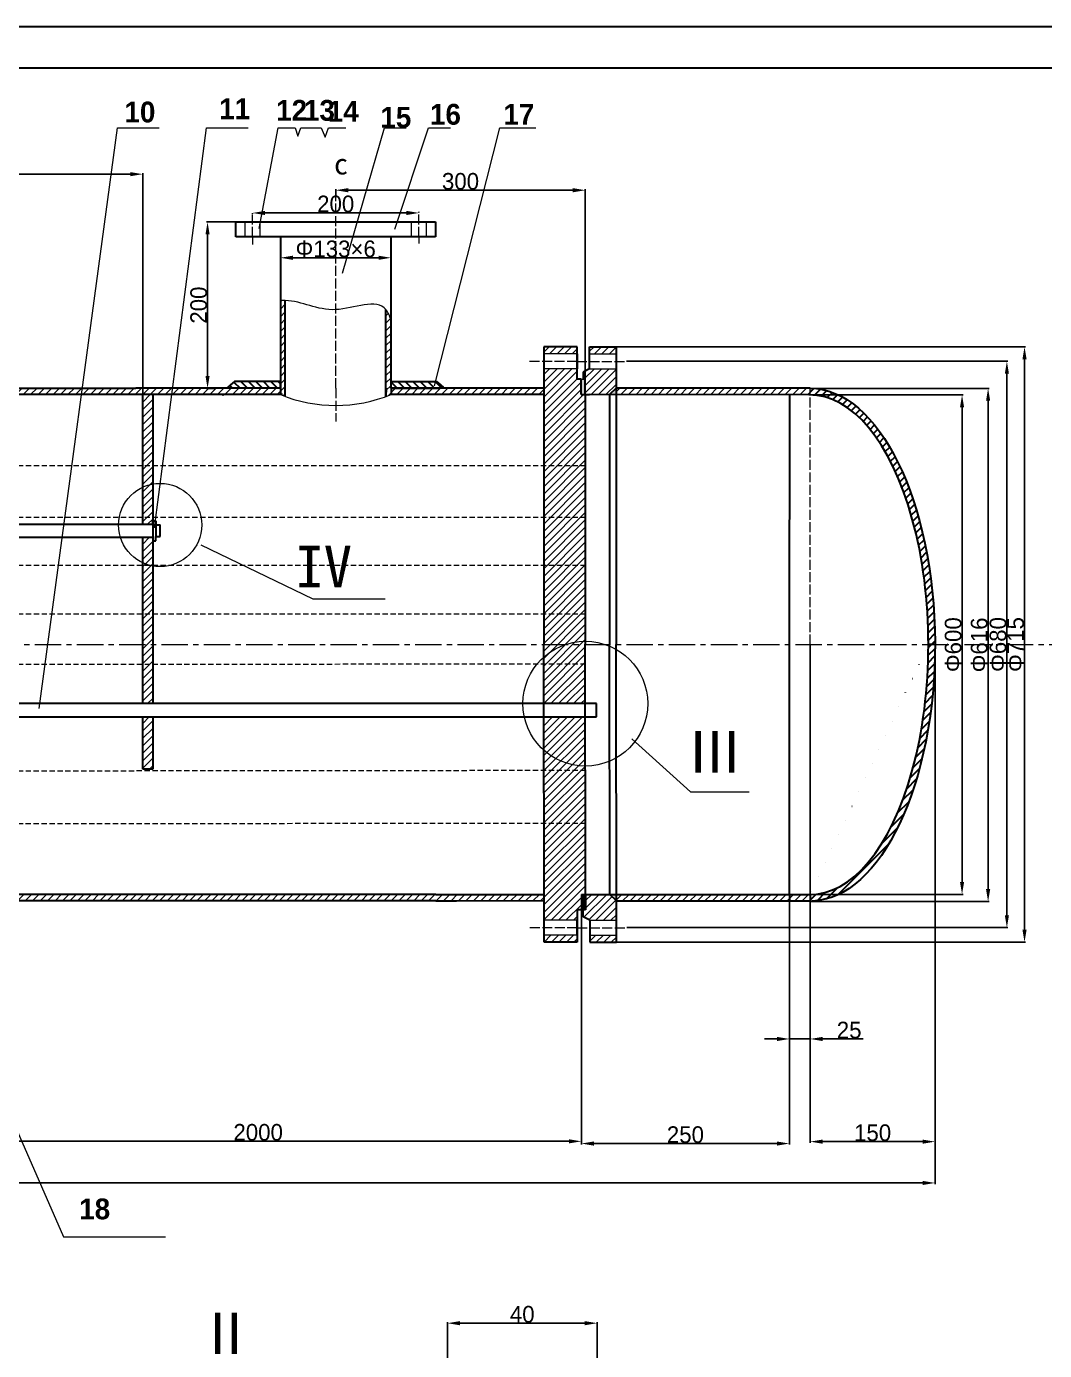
# Model space of a CAD drawing. Header units: millimetres. Extents: x 1874 to 6301, y -1270 to 1700.
# Drawn here: x 4145 to 5369, y 108 to 1700 of the extents above; entities that cross this region are included whole.
import ezdxf

# ---------------------------------------------------------------- set-up
doc = ezdxf.new("R2010")
doc.units = ezdxf.units.MM
for name, pattern in [('ACAD_ISO02W100', [15, 12, -3]), ('CENTER', [50.8, 31.75, -6.35, 6.35, -6.35]), ('DASHED2', [9.525, 6.35, -3.175])]:
    doc.linetypes.add(name, pattern=pattern)
doc.layers.get('0').update_dxf_attribs({"color": 250, "linetype": 'CENTER', "lineweight": 15})
doc.layers.get('Defpoints').update_dxf_attribs({"lineweight": 15})
for name, color, linetype, lineweight in [('引线', 3, 'Continuous', 15), ('标注', 1, 'Continuous', 15), ('管线', 6, 'DASHED2', 15), ('粗实线', 250, 'Continuous', 30), ('细实线', 250, 'Continuous', 15), ('虚线', 250, 'ACAD_ISO02W100', 15)]:
    doc.layers.add(name, color=color, linetype=linetype, lineweight=lineweight)
doc.styles.add('GB', font='')
doc.styles.get("Standard").update_dxf_attribs({"font": ''})
doc.styles.get('GB').set_extended_font_data('hzcf')
doc.styles.get('Standard').set_extended_font_data('SimSun')
doc.dimstyles.new('ISO-25', dxfattribs={"dimtxt": 20, "dimasz": 15, "dimexe": 1.25, "dimexo": 0.625, "dimtad": 1, "dimtxsty": 'GB', "dimcen": 2.5, "dimadec": 0, "dimazin": 0, "dimtfac": 1, "dimtmove": 0, "dimatfit": 3, "dimfxl": 0, "dimarcsym": 0})
pattern_1 = [(45, (0, -99.811), (-4.490128, 4.490128), [])]

# ---------------------------------------------------------------- blocks, each defined once
blk = doc.blocks.new('*D9')
at = {"layer": 'Defpoints', "color": 0, "transparency": 16777216}
for p in [(4816.6, 1502.9), (4516.6, 1495.1), (4816.6, 1257.3)]:
    blk.add_point(p, dxfattribs=at)
at = {"layer": '标注', "color": 0, "lineweight": -2, "transparency": 16777216}
for p, q in [((4516.6, 1495.7), (4516.6, 1504.2)), ((4531.6, 1502.9), (4801.6, 1502.9)), ((4816.6, 1257.9), (4816.6, 1504.2))]:
    blk.add_line(p, q, dxfattribs=at)
at = {"layer": '标注', "color": 0, "transparency": 16777216}
for points in [[(4531.6, 1505.4), (4531.6, 1500.4), (4516.6, 1502.9)], [(4801.6, 1505.4), (4801.6, 1500.4), (4816.6, 1502.9)]]:
    blk.add_solid(points, dxfattribs=at)
at = {"layer": '标注', "color": 0, "transparency": 16777216, "insert": (4666.6, 1513.5), "char_height": 20, "attachment_point": 5, "style": 'GB'}
blk.add_mtext('300', dxfattribs=at)
blk = doc.blocks.new('*D10')
at = {"layer": 'Defpoints', "color": 0, "transparency": 16777216}
for p in [(4416.6, 1476), (4616.6, 1475.6), (4616.6, 1475.6)]:
    blk.add_point(p, dxfattribs=at)
at = {"layer": '标注', "color": 0, "lineweight": -2, "transparency": 16777216}
for p, q in [((4416.6, 1475.4), (4416.6, 1474.4)), ((4431.6, 1475.6), (4601.6, 1475.6)), ((4616.6, 1476.3), (4616.6, 1476.9))]:
    blk.add_line(p, q, dxfattribs=at)
at = {"layer": '标注', "color": 0, "transparency": 16777216}
for points in [[(4431.6, 1478.1), (4431.6, 1473.1), (4416.6, 1475.6)], [(4601.6, 1478.1), (4601.6, 1473.1), (4616.6, 1475.6)]]:
    blk.add_solid(points, dxfattribs=at)
at = {"layer": '标注', "color": 0, "transparency": 16777216, "insert": (4516.6, 1486.3), "char_height": 20, "attachment_point": 5, "style": 'GB'}
blk.add_mtext('200', dxfattribs=at)
blk = doc.blocks.new('*D11')
at = {"layer": 'Defpoints', "color": 0, "transparency": 16777216}
for p in [(4396.6, 1464.8), (4362.6, 1264.8), (4371.6, 1264.8)]:
    blk.add_point(p, dxfattribs=at)
at = {"layer": '标注', "color": 0, "lineweight": -2, "transparency": 16777216}
for p, q in [((4396, 1464.8), (4361.4, 1464.8)), ((4362.6, 1449.8), (4362.6, 1279.8)), ((4371, 1264.8), (4361.4, 1264.8))]:
    blk.add_line(p, q, dxfattribs=at)
at = {"layer": '标注', "color": 0, "transparency": 16777216}
for points in [[(4360.1, 1449.8), (4365.1, 1449.8), (4362.6, 1464.8)], [(4360.1, 1279.8), (4365.1, 1279.8), (4362.6, 1264.8)]]:
    blk.add_solid(points, dxfattribs=at)
at = {"layer": '标注', "color": 0, "transparency": 16777216, "insert": (4352, 1364.8), "char_height": 20, "attachment_point": 5, "rotation": 90, "style": 'GB'}
blk.add_mtext('200', dxfattribs=at)
blk = doc.blocks.new('*D21')
at = {"layer": 'Defpoints', "color": 0, "transparency": 16777216}
for p in [(4811.9, 656.5), (5061.9, 656.5), (4811.9, 357.1)]:
    blk.add_point(p, dxfattribs=at)
at = {"layer": '标注', "color": 0, "lineweight": -2, "transparency": 16777216}
for p, q in [((4811.9, 655.9), (4811.9, 355.8)), ((5061.9, 655.9), (5061.9, 355.8)), ((5046.9, 357.1), (4826.9, 357.1))]:
    blk.add_line(p, q, dxfattribs=at)
at = {"layer": '标注', "color": 0, "transparency": 16777216}
for points in [[(4826.9, 359.6), (4826.9, 354.6), (4811.9, 357.1)], [(5046.9, 359.6), (5046.9, 354.6), (5061.9, 357.1)]]:
    blk.add_solid(points, dxfattribs=at)
at = {"layer": '标注', "color": 0, "transparency": 16777216, "insert": (4936.9, 367.7), "char_height": 20, "attachment_point": 5, "style": 'GB'}
blk.add_mtext('250', dxfattribs=at)
blk = doc.blocks.new('*D22')
at = {"layer": 'Defpoints', "color": 0, "transparency": 16777216}
for p in [(4811.9, 655.9), (4034.9, 456.3), (4034.9, 359.8)]:
    blk.add_point(p, dxfattribs=at)
at = {"layer": '标注', "color": 0, "lineweight": -2, "transparency": 16777216}
for p, q in [((4811.9, 655.3), (4811.9, 358.6)), ((4034.9, 455.7), (4034.9, 358.6)), ((4796.9, 359.8), (4049.9, 359.8))]:
    blk.add_line(p, q, dxfattribs=at)
at = {"layer": '标注', "color": 0, "transparency": 16777216}
for points in [[(4049.9, 362.3), (4049.9, 357.3), (4034.9, 359.8)], [(4796.9, 362.3), (4796.9, 357.3), (4811.9, 359.8)]]:
    blk.add_solid(points, dxfattribs=at)
at = {"layer": '标注', "color": 0, "transparency": 16777216, "insert": (4423.4, 370.5), "char_height": 20, "attachment_point": 5, "style": 'GB'}
blk.add_mtext('2000', dxfattribs=at)
blk = doc.blocks.new('*D23')
at = {"layer": 'Defpoints', "color": 0, "transparency": 16777216}
for p in [(5086.9, 956.8), (5236.9, 956.8), (5086.9, 359.4)]:
    blk.add_point(p, dxfattribs=at)
at = {"layer": '标注', "color": 0, "lineweight": -2, "transparency": 16777216}
for p, q in [((5086.9, 956.2), (5086.9, 358.1)), ((5236.9, 956.2), (5236.9, 358.1)), ((5221.9, 359.4), (5101.9, 359.4))]:
    blk.add_line(p, q, dxfattribs=at)
at = {"layer": '标注', "color": 0, "transparency": 16777216}
for points in [[(5101.9, 361.9), (5101.9, 356.9), (5086.9, 359.4)], [(5221.9, 361.9), (5221.9, 356.9), (5236.9, 359.4)]]:
    blk.add_solid(points, dxfattribs=at)
at = {"layer": '标注', "color": 0, "transparency": 16777216, "insert": (5161.9, 370), "char_height": 20, "attachment_point": 5, "style": 'GB'}
blk.add_mtext('150', dxfattribs=at)
blk = doc.blocks.new('*D24')
at = {"layer": 'Defpoints', "color": 0, "transparency": 16777216}
for p in [(2122.8, 956.2), (5236.9, 956.2), (5236.9, 309.8)]:
    blk.add_point(p, dxfattribs=at)
at = {"layer": '标注', "color": 0, "lineweight": -2, "transparency": 16777216}
for p, q in [((2122.8, 955.6), (2122.8, 308.5)), ((5236.9, 955.6), (5236.9, 308.5)), ((2137.8, 309.8), (5221.9, 309.8))]:
    blk.add_line(p, q, dxfattribs=at)
at = {"layer": '标注', "color": 0, "transparency": 16777216}
for points in [[(2137.8, 312.3), (2137.8, 307.3), (2122.8, 309.8)], [(5221.9, 312.3), (5221.9, 307.3), (5236.9, 309.8)]]:
    blk.add_solid(points, dxfattribs=at)
at = {"layer": '标注', "color": 0, "transparency": 16777216, "insert": (3679.9, 320.4), "char_height": 20, "attachment_point": 5, "style": 'GB'}
blk.add_mtext('7050', dxfattribs=at)
blk = doc.blocks.new('*D35')
at = {"layer": 'Defpoints', "color": 0, "transparency": 16777216}
for p in [(4284.6, 1522.2), (3264, 1257.3), (4284.6, 1257.3)]:
    blk.add_point(p, dxfattribs=at)
at = {"layer": '标注', "color": 0, "lineweight": -2, "transparency": 16777216}
for p, q in [((3264, 1257.9), (3264, 1523.4)), ((3279, 1522.2), (4269.6, 1522.2)), ((4284.6, 1257.9), (4284.6, 1523.4))]:
    blk.add_line(p, q, dxfattribs=at)
at = {"layer": '标注', "color": 0, "transparency": 16777216}
for points in [[(3279, 1524.7), (3279, 1519.7), (3264, 1522.2)], [(4269.6, 1524.7), (4269.6, 1519.7), (4284.6, 1522.2)]]:
    blk.add_solid(points, dxfattribs=at)
at = {"layer": '标注', "color": 0, "transparency": 16777216, "insert": (3774.3, 1532.8), "char_height": 20, "attachment_point": 5, "style": 'GB'}
blk.add_mtext('15×300', dxfattribs=at)
blk = doc.blocks.new('*D36')
at = {"layer": 'Defpoints', "color": 0, "transparency": 16777216}
for p in [(4583.1, 1421.7), (4450.1, 1396.9), (4583.1, 1396.9)]:
    blk.add_point(p, dxfattribs=at)
at = {"layer": '标注', "color": 0, "lineweight": -2, "transparency": 16777216}
for p, q in [((4450.1, 1397.5), (4450.1, 1423)), ((4465.1, 1421.7), (4568.1, 1421.7)), ((4583.1, 1397.5), (4583.1, 1423))]:
    blk.add_line(p, q, dxfattribs=at)
at = {"layer": '标注', "color": 0, "transparency": 16777216}
for points in [[(4465.1, 1424.2), (4465.1, 1419.2), (4450.1, 1421.7)], [(4568.1, 1424.2), (4568.1, 1419.2), (4583.1, 1421.7)]]:
    blk.add_solid(points, dxfattribs=at)
at = {"layer": '标注', "color": 0, "transparency": 16777216, "insert": (4516.6, 1432.3), "char_height": 20, "attachment_point": 5, "style": 'GB'}
blk.add_mtext('Φ133×6', dxfattribs=at)
blk = doc.blocks.new('*D37')
at = {"layer": 'Defpoints', "color": 0, "transparency": 16777216}
for p in [(5086.6, 1264.8), (5086.9, 647.9), (5300.7, 647.9)]:
    blk.add_point(p, dxfattribs=at)
at = {"layer": '标注', "color": 0, "lineweight": -2, "transparency": 16777216}
for p, q in [((5087.2, 1264.8), (5302, 1264.8)), ((5300.7, 1249.8), (5300.7, 662.9)), ((5087.5, 647.9), (5302, 647.9))]:
    blk.add_line(p, q, dxfattribs=at)
at = {"layer": '标注', "color": 0, "transparency": 16777216}
for points in [[(5298.2, 1249.8), (5303.2, 1249.8), (5300.7, 1264.8)], [(5298.2, 662.9), (5303.2, 662.9), (5300.7, 647.9)]]:
    blk.add_solid(points, dxfattribs=at)
at = {"layer": '标注', "color": 0, "transparency": 16777216, "insert": (5290.1, 956.4), "char_height": 20, "attachment_point": 5, "rotation": 90, "style": 'GB'}
blk.add_mtext('Φ616', dxfattribs=at)
blk = doc.blocks.new('*D38')
at = {"layer": 'Defpoints', "color": 0, "transparency": 16777216}
for p in [(5086.9, 1256.8), (5269.4, 1256.8), (5086.9, 656.5)]:
    blk.add_point(p, dxfattribs=at)
at = {"layer": '标注', "color": 0, "lineweight": -2, "transparency": 16777216}
for p, q in [((5087.5, 1256.8), (5270.7, 1256.8)), ((5269.4, 671.5), (5269.4, 1241.8)), ((5087.5, 656.5), (5270.7, 656.5))]:
    blk.add_line(p, q, dxfattribs=at)
at = {"layer": '标注', "color": 0, "transparency": 16777216}
for points in [[(5266.9, 1241.8), (5271.9, 1241.8), (5269.4, 1256.8)], [(5266.9, 671.5), (5271.9, 671.5), (5269.4, 656.5)]]:
    blk.add_solid(points, dxfattribs=at)
at = {"layer": '标注', "color": 0, "transparency": 16777216, "insert": (5258.8, 956.7), "char_height": 20, "attachment_point": 5, "rotation": 90, "style": 'GB'}
blk.add_mtext('Φ600', dxfattribs=at)
blk = doc.blocks.new('*D39')
at = {"layer": 'Defpoints', "color": 0, "transparency": 16777216}
for p in [(4865.4, 1297.3), (4865.7, 616.6), (5323.3, 616.6)]:
    blk.add_point(p, dxfattribs=at)
at = {"layer": '标注', "color": 0, "lineweight": -2, "transparency": 16777216}
for p, q in [((4866, 1297.3), (5324.5, 1297.3)), ((5323.3, 1282.3), (5323.3, 631.6)), ((4866.4, 616.6), (5324.5, 616.6))]:
    blk.add_line(p, q, dxfattribs=at)
at = {"layer": '标注', "color": 0, "transparency": 16777216}
for points in [[(5320.8, 1282.3), (5325.8, 1282.3), (5323.3, 1297.3)], [(5320.8, 631.6), (5325.8, 631.6), (5323.3, 616.6)]]:
    blk.add_solid(points, dxfattribs=at)
at = {"layer": '标注', "color": 0, "transparency": 16777216, "insert": (5312.7, 956.9), "char_height": 20, "attachment_point": 5, "rotation": 90, "style": 'GB'}
blk.add_mtext('Φ680', dxfattribs=at)
blk = doc.blocks.new('*D40')
at = {"layer": 'Defpoints', "color": 0, "transparency": 16777216}
for p in [(4853.6, 1314.8), (5344.5, 1314.8), (4854, 599.1)]:
    blk.add_point(p, dxfattribs=at)
at = {"layer": '标注', "color": 0, "lineweight": -2, "transparency": 16777216}
for p, q in [((4854.2, 1314.8), (5345.7, 1314.8)), ((5344.5, 614.1), (5344.5, 1299.8)), ((4854.6, 599.1), (5345.7, 599.1))]:
    blk.add_line(p, q, dxfattribs=at)
at = {"layer": '标注', "color": 0, "transparency": 16777216}
for points in [[(5342, 1299.8), (5347, 1299.8), (5344.5, 1314.8)], [(5342, 614.1), (5347, 614.1), (5344.5, 599.1)]]:
    blk.add_solid(points, dxfattribs=at)
at = {"layer": '标注', "color": 0, "transparency": 16777216, "insert": (5333.8, 956.9), "char_height": 20, "attachment_point": 5, "rotation": 90, "style": 'GB'}
blk.add_mtext('Φ715', dxfattribs=at)
blk = doc.blocks.new('*D56')
at = {"layer": 'Defpoints', "color": 0, "transparency": 16777216}
for p in [(5061.9, 648.5), (5086.9, 648.5), (5086.9, 482.8)]:
    blk.add_point(p, dxfattribs=at)
at = {"layer": '标注', "color": 0, "lineweight": -2, "transparency": 16777216}
for p, q in [((5061.9, 647.9), (5061.9, 481.5)), ((5086.9, 647.9), (5086.9, 481.5)), ((5046.9, 482.8), (5031.9, 482.8)), ((5061.9, 482.8), (5086.9, 482.8)), ((5101.9, 482.8), (5150.5, 482.8))]:
    blk.add_line(p, q, dxfattribs=at)
at = {"layer": '标注', "color": 0, "transparency": 16777216}
for points in [[(5046.9, 485.3), (5046.9, 480.3), (5061.9, 482.8)], [(5101.9, 485.3), (5101.9, 480.3), (5086.9, 482.8)]]:
    blk.add_solid(points, dxfattribs=at)
at = {"layer": '标注', "color": 0, "transparency": 16777216, "insert": (5133.7, 493.4), "char_height": 20, "attachment_point": 5, "style": 'GB'}
blk.add_mtext('25', dxfattribs=at)
blk = doc.blocks.new('*D64')
at = {"layer": 'Defpoints', "color": 0, "transparency": 16777216}
for p in [(4650.9, 141.2), (4830.7, 98.1), (4650.9, 91.4)]:
    blk.add_point(p, dxfattribs=at)
at = {"layer": '标注', "color": 0, "lineweight": -2, "transparency": 16777216}
for p, q in [((4650.9, 92), (4650.9, 142.4)), ((4815.7, 141.2), (4665.9, 141.2)), ((4830.7, 98.7), (4830.7, 142.4))]:
    blk.add_line(p, q, dxfattribs=at)
at = {"layer": '标注', "color": 0, "transparency": 16777216}
for points in [[(4665.9, 143.7), (4665.9, 138.7), (4650.9, 141.2)], [(4815.7, 143.7), (4815.7, 138.7), (4830.7, 141.2)]]:
    blk.add_solid(points, dxfattribs=at)
at = {"layer": '标注', "color": 0, "transparency": 16777216, "insert": (4740.8, 151.8), "char_height": 20, "attachment_point": 5, "style": 'GB'}
blk.add_mtext('40', dxfattribs=at)

msp = doc.modelspace()

# ---------------------------------------------------------------- hatches: boundary and pattern name
at = {"layer": '粗实线'}
h = msp.add_hatch(dxfattribs=at)
h.set_pattern_fill('ANSI31', color=256, scale=2, angle=90)
h.paths.add_polyline_path([(4395.114, 1272.8419), (4450.114, 1272.8419), (4450.114, 1264.8419), (4391.614, 1264.8419), (4386.2401, 1264.8419, -0.079116005)])
h = msp.add_hatch(dxfattribs=at)
h.set_pattern_fill('ANSI31', color=256, scale=2, angle=90)
h.paths.add_polyline_path([(4638.114, 1272.8419), (4583.114, 1272.8419), (4583.114, 1264.8419), (4641.614, 1264.8419), (4646.9879, 1264.8419, 0.079116005)])
h = msp.add_hatch(dxfattribs=at)
h.set_pattern_fill('ANSI31', color=256, scale=2)
h.set_pattern_definition(pattern_1)
edge = h.paths.add_edge_path()
edge.add_ellipse((5086.9136, 956.6843), major_axis=(0, 308.1576), ratio=0.486764248, start_angle=-89.9707049, end_angle=0)
edge.add_line((5086.9136, 1264.8419), (5086.9136, 1256.8419))
edge.add_ellipse((5086.9136, 956.6843), major_axis=(0, 300.1576), ratio=0.473085371, start_angle=270.0300759, end_angle=360, ccw=False)
edge.add_line((5228.9137, 956.8419), (5236.9136, 956.8419))
edge = h.paths.add_edge_path()
edge.add_ellipse((5086.9136, 956.6843), major_axis=(0, 308.1576), ratio=0.486764248, start_angle=-179.0789038, end_angle=-89.9707049)
edge.add_line((5236.9136, 956.8419), (5228.9137, 956.8419))
edge.add_ellipse((5086.9136, 956.6843), major_axis=(0, 300.1576), ratio=0.473085371, start_angle=180, end_angle=270.0300759, ccw=False)
edge.add_line((5086.9136, 656.5268), (5086.9136, 648.5268))
edge.add_line((5086.9136, 648.5268), (5089.3249, 648.5666))
at = {"layer": '细实线'}
h = msp.add_hatch(dxfattribs=at)
h.set_pattern_fill('ANSI31', color=256, scale=2)
h.set_pattern_definition(pattern_1)
h.paths.add_polyline_path([(4450.114, 1264.8419), (4371.614, 1264.8419), (4276.3022, 1264.8419), (3796.614, 1265.257), (3796.614, 1257.257), (3996.614, 1257.257), (4296.614, 1257.257), (4450.114, 1257.257)])
edge = h.paths.add_edge_path()
edge.add_spline(control_points=[(4456.0549, 1370.3996), (4454.0914, 1370.4659), (4452.1027, 1370.4327), (4450.114, 1370.3996)], knot_values=[135.678838139, 135.678838139, 135.678838139, 135.678838139, 141.619739026, 141.619739026, 141.619739026, 141.619739026], degree=3, periodic=0)
edge.add_line((4450.114, 1370.3996), (4450.114, 1264.8419))
edge.add_line((4450.114, 1264.8419), (4450.114, 1257.257))
edge.add_arc((4516.614, 1421.7138), 177.3931, 247.9834896, 250.0388002)
edge.add_line((4456.0549, 1254.9779), (4456.0549, 1370.3996))
edge = h.paths.add_edge_path()
edge.add_spline(control_points=[(4583.114, 1347.0895), (4581.348, 1351.6531), (4579.5819, 1356.2167), (4577.0091, 1359.3898)], knot_values=[0, 0, 0, 0, 13.731925922, 13.731925922, 13.731925922, 13.731925922], degree=3, periodic=0)
edge.add_line((4577.0091, 1359.3898), (4577.0091, 1254.9184))
edge.add_arc((4516.614, 1421.7138), 177.3931, 289.9048703, 292.0165104)
edge.add_line((4583.114, 1257.257), (4583.114, 1264.8419))
edge.add_line((4583.114, 1264.8419), (4583.114, 1347.0895))
h.paths.add_polyline_path([(4766.614, 1264.8419), (4583.114, 1264.8419), (4583.114, 1257.257), (4766.614, 1257.257)])
h.paths.add_polyline_path([(4766.9135, 656.6315), (4661.9136, 656.5268), (4636.9136, 656.5268), (3796.614, 656.5268), (3796.614, 648.9838), (4636.9136, 648.9838), (4661.9136, 648.9838), (4766.921, 649.0885)])
h = msp.add_hatch(dxfattribs=at)
h.set_pattern_fill('ANSI31', color=256, scale=2)
h.set_pattern_definition(pattern_1)
h.paths.add_polyline_path([(4853.9211, 648.9838), (4845.9268, 656.5268), (4816.9136, 656.5268), (4816.9319, 638.1248), (4814.142, 638.122), (4814.1505, 629.6487), (4821.9445, 625.5368), (4853.9445, 625.5687)])
h.paths.add_polyline_path([(4853.9624, 607.5687), (4821.9625, 607.5368), (4821.9709, 599.0368), (4853.9709, 599.0687)])
h.paths.add_polyline_path([(4806.9625, 607.5218), (4766.9625, 607.4819), (4766.971, 598.9819), (4806.9709, 599.0218)])
h.paths.add_polyline_path([(4806.932, 638.0218), (4811.932, 638.0268), (4811.9136, 656.5268), (4816.9136, 656.5268), (4816.9136, 656.5318), (4816.828, 742.3403), (4766.828, 742.2904), (4766.9445, 625.4819), (4806.9445, 625.5218)])
h.paths.add_polyline_path([(4816.7647, 805.8253), (4766.7647, 805.7754), (4766.828, 742.2904), (4816.828, 742.3403)])
h.paths.add_polyline_path([(4816.7008, 869.8803), (4766.7008, 869.8803), (4766.7647, 805.7754), (4816.7647, 805.8253)])
h.paths.add_polyline_path([(4816.637, 933.7836), (4766.6371, 933.7338), (4766.6848, 885.8803), (4816.6848, 885.8803)])
h.paths.add_polyline_path([(4766.614, 993.7803), (4766.614, 956.8419), (4766.637, 933.7338), (4816.637, 933.7836), (4816.6139, 956.9467), (4816.6139, 993.7803)])
h.paths.add_polyline_path([(4816.614, 1052.1822), (4766.614, 1052.1822), (4766.614, 993.7803), (4816.614, 993.7803)])
h.paths.add_polyline_path([(4816.614, 1110.1203), (4766.614, 1110.1203), (4766.614, 1052.1822), (4816.614, 1052.1822)])
h.paths.add_polyline_path([(4816.614, 1172.0828), (4766.614, 1172.0828), (4766.614, 1110.1203), (4816.614, 1110.1203)])
h.paths.add_polyline_path([(4816.614, 1257.257), (4811.614, 1257.257), (4811.614, 1275.757), (4806.614, 1275.757), (4806.614, 1288.257), (4766.614, 1288.257), (4766.614, 1172.0828), (4816.614, 1172.0828)])
h.paths.add_polyline_path([(4853.614, 1288.257), (4821.614, 1288.257), (4813.8241, 1284.1374), (4813.8241, 1275.664), (4816.614, 1275.664), (4816.614, 1257.257), (4821.614, 1257.257), (4845.5517, 1257.2196), (4853.614, 1264.8419)])
h.paths.add_polyline_path([(4853.614, 1314.757), (4821.614, 1314.757), (4821.614, 1306.257), (4853.614, 1306.257)])
h.paths.add_polyline_path([(4806.614, 1314.757), (4766.614, 1314.757), (4766.614, 1306.257), (4806.614, 1306.257)])
h.paths.add_polyline_path([(5086.9136, 1264.8419), (4853.614, 1264.8419), (4853.614, 1257.207), (5086.9136, 1256.8419)])
h.paths.add_polyline_path([(5061.9136, 656.5268), (4853.9136, 656.5268), (4853.9218, 648.3193), (5061.9136, 648.5268)])
h.paths.add_polyline_path([(5086.9136, 656.5268), (5061.9136, 656.5268), (5061.9136, 648.5268), (5086.9136, 648.5268)])
h = msp.add_hatch(color=256, dxfattribs=at)
h.dxf.hatch_style = 1
h.paths.add_polyline_path([(4853.9136, 656.5268), (4845.9268, 656.5268), (4853.9211, 648.9838)])
h.paths.add_polyline_path([(4853.614, 1264.8419), (4845.5913, 1257.257), (4845.5913, 1257.2195), (4853.614, 1257.207)])
h.paths.add_polyline_path([(4816.614, 1275.664), (4813.8241, 1275.664), (4811.614, 1275.757), (4811.614, 1257.257), (4816.614, 1257.257)])
h = msp.add_hatch(dxfattribs=at)
h.set_pattern_fill('ANSI31', color=256, scale=2)
h.set_pattern_definition(pattern_1)
h.paths.add_polyline_path([(3275.9987, 869.8803), (3263.9987, 869.8803), (3263.9987, 807.257), (3275.9987, 807.257)])
h.paths.add_polyline_path([(3275.9987, 932.247), (3263.9987, 932.235), (3263.9987, 885.8803), (3275.9987, 885.8803)])
h.paths.add_polyline_path([(3275.9987, 993.7803), (3263.9987, 993.7803), (3263.9987, 932.235), (3275.9987, 932.247)])
h.paths.add_polyline_path([(3275.9987, 1052.1822), (3263.9987, 1052.1822), (3263.9987, 993.7803), (3275.9987, 993.7803)])
h.paths.add_polyline_path([(3275.9987, 1085.557), (3263.9987, 1085.557), (3263.9987, 1052.1822), (3275.9987, 1052.1822)])
h.paths.add_polyline_path([(3275.9987, 1172.0828), (3263.9987, 1172.0828), (3263.9987, 1110.1203), (3275.9987, 1110.1203)])
h.paths.add_polyline_path([(3275.9987, 1110.1203), (3263.9987, 1110.1203), (3263.9987, 1101.557), (3275.9987, 1101.557)])
h.paths.add_polyline_path([(3275.9987, 1257.257), (3263.9987, 1257.257), (3263.9987, 1172.0828), (3275.9987, 1172.0828)])
h.paths.add_polyline_path([(3575.9987, 1106.5268), (3563.9987, 1106.5268), (3563.9987, 1101.557), (3575.9987, 1101.557)])
h.paths.add_polyline_path([(3575.9987, 1085.557), (3563.9987, 1085.557), (3563.9987, 1052.1822), (3575.9987, 1052.1822)])
h.paths.add_polyline_path([(3575.9987, 1052.1822), (3563.9987, 1052.1822), (3563.9987, 993.7803), (3575.9987, 993.7803)])
h.paths.add_polyline_path([(3575.9987, 993.7803), (3563.9987, 993.7803), (3563.9987, 932.5342), (3575.9987, 932.5462)])
h.paths.add_polyline_path([(3575.9987, 932.5462), (3563.9987, 932.5342), (3563.9987, 885.8803), (3575.9987, 885.8803)])
h.paths.add_polyline_path([(3575.9987, 869.8803), (3563.9987, 869.8803), (3563.9987, 804.5757), (3575.9987, 804.5877)])
h.paths.add_polyline_path([(3575.9987, 804.5877), (3563.9987, 804.5757), (3563.9987, 741.0907), (3575.9987, 741.1026)])
h.paths.add_polyline_path([(3575.9987, 741.1026), (3563.9987, 741.0907), (3563.9987, 656.5268), (3575.9987, 656.5268)])
h.paths.add_polyline_path([(3996.614, 741.5222), (3984.614, 741.5102), (3984.614, 656.5268), (3996.614, 656.5268)])
h.paths.add_polyline_path([(3996.614, 805.0072), (3984.614, 804.9953), (3984.614, 741.5102), (3996.614, 741.5222)])
h.paths.add_polyline_path([(3996.614, 869.8803), (3984.614, 869.8803), (3984.614, 804.9953), (3996.614, 805.0072)])
h.paths.add_polyline_path([(3996.614, 932.9657), (3984.614, 932.9537), (3984.614, 885.8803), (3996.614, 885.8803)])
h.paths.add_polyline_path([(3996.614, 993.7803), (3984.614, 993.7803), (3984.614, 932.9537), (3996.614, 932.9657)])
h.paths.add_polyline_path([(3996.614, 1052.1822), (3984.614, 1052.1822), (3984.614, 993.7803), (3996.614, 993.7803)])
h.paths.add_polyline_path([(3996.614, 1085.557), (3984.614, 1085.557), (3984.614, 1052.1822), (3996.614, 1052.1822)])
h.paths.add_polyline_path([(3996.614, 1106.5268), (3984.614, 1106.5268), (3984.614, 1101.557), (3996.614, 1101.557)])
h.paths.add_polyline_path([(4296.614, 869.8803), (4284.614, 869.8803), (4284.614, 807.257), (4296.614, 807.257)])
h.paths.add_polyline_path([(4296.614, 993.7803), (4284.614, 993.7803), (4284.614, 933.253), (4296.614, 933.2649)])
h.paths.add_polyline_path([(4296.614, 933.2649), (4284.614, 933.253), (4284.614, 885.8803), (4296.614, 885.8803)])
h.paths.add_polyline_path([(4296.614, 1052.1822), (4284.614, 1052.1822), (4284.614, 993.7803), (4296.614, 993.7803)])
h.paths.add_polyline_path([(4296.614, 1085.557), (4284.614, 1085.557), (4284.614, 1052.1822), (4296.614, 1052.1822)])
h.paths.add_polyline_path([(4296.614, 1172.0828), (4284.614, 1172.0828), (4284.614, 1110.1203), (4296.614, 1110.1203)])
h.paths.add_polyline_path([(4296.614, 1257.257), (4284.614, 1257.257), (4284.614, 1172.0828), (4296.614, 1172.0828)])
h.paths.add_polyline_path([(4296.614, 1110.1203), (4284.614, 1110.1203), (4284.614, 1101.557), (4296.614, 1101.557)])
h = msp.add_hatch(color=256, dxfattribs=at)
h.dxf.hatch_style = 1
h.paths.add_polyline_path([(4816.9136, 656.5268), (4811.9136, 656.5268), (4811.932, 638.0268), (4816.9319, 638.1248)])

# ---------------------------------------------------------------- linework, layer by layer
msp.add_line((2122.7964, 956.8419), (5412.4555, 956.8419))
at = {"layer": '引线'}
for p, q in [((4160, 880), (4254.3057, 1577.8619)), ((4254.3057, 1577.8619), (4304.3057, 1577.8619)), ((4298.8717, 1097.0038), (4361.5101, 1577.8619)), ((4361.5101, 1577.8619), (4411.5101, 1577.8619)), ((4424.425, 1457.0225), (4447.4744, 1577.8619)), ((4447.4744, 1577.8619), (4467.9245, 1577.8619)), ((4467.9245, 1577.8619), (4470.8865, 1567.8053)), ((4470.8865, 1567.8053), (4474.8029, 1577.8619)), ((4474.8029, 1577.8619), (4499.1759, 1577.8619)), ((4499.1759, 1577.8619), (4504.0732, 1566.8584)), ((4504.0732, 1566.8584), (4507.9059, 1577.8619)), ((4507.9059, 1577.8619), (4528.7473, 1577.8619)), ((4524.9335, 1403.0514), (4575.1888, 1577.8619)), ((4575.1888, 1577.8619), (4601.1337, 1577.8619)), ((4587.5142, 1456.0756), (4628.1666, 1577.8619)), ((4628.1666, 1577.8619), (4654.7322, 1577.8619)), ((4635.201, 1267.8), (4713.9876, 1577.8619)), ((4713.9876, 1577.8619), (4757.2295, 1577.8619)), ((4098.4247, 452.8614), (4189.4495, 245.0969)), ((4189.4495, 245.0969), (4312.0722, 245.0969))]:
    msp.add_line(p, q, dxfattribs=at)
at = {"layer": '管线'}
for p, q in [((2743.9987, 1172.0828), (4816.614, 1172.0828)), ((2743.9987, 1110.1203), (4816.614, 1110.1203)), ((2743.9987, 1052.1822), (4816.614, 1052.1822)), ((2743.9987, 993.7803), (4816.614, 993.7803)), ((2743.9736, 931.7163), (4816.637, 933.7836)), ((2743.846, 803.7577), (4816.7647, 805.8253)), ((2743.7827, 740.2726), (4816.828, 742.3403))]:
    msp.add_line(p, q, dxfattribs=at)
at = {"layer": '粗实线'}
for p, q in [((1873.7586, 1699.7182), (6078.7586, 1699.7182)), ((6028.7586, 1649.7182), (1998.7586, 1649.7182)), ((4396.614, 1446.8419), (4396.614, 1464.8419)), ((4396.614, 1464.8419), (4636.614, 1464.8419)), ((4636.614, 1464.8419), (4636.614, 1446.8419)), ((4407.614, 1446.8419), (4396.614, 1446.8419)), ((4416.614, 1446.8419), (4407.614, 1446.8419)), ((4450.114, 1446.8419), (4416.614, 1446.8419)), ((4583.114, 1446.8419), (4450.114, 1446.8419)), ((4450.114, 1446.8419), (4450.114, 1264.8419)), ((4583.114, 1264.8419), (4583.114, 1446.8419)), ((4607.614, 1446.8419), (4583.114, 1446.8419)), ((4616.614, 1446.8419), (4607.614, 1446.8419)), ((4625.614, 1446.8419), (4616.614, 1446.8419)), ((4636.614, 1446.8419), (4625.614, 1446.8419)), ((4456.0549, 1254.9779), (4456.0549, 1370.3996)), ((4577.0091, 1254.9184), (4577.0091, 1359.3898)), ((4806.614, 1314.757), (4766.614, 1314.757)), ((4766.614, 1314.757), (4766.614, 956.8419)), ((4806.614, 1275.757), (4806.614, 1314.757)), ((4806.614, 1297.257), (4806.614, 1306.257)), ((4806.614, 1306.257), (4806.614, 1288.257)), ((4821.614, 1288.257), (4821.614, 1314.757)), ((4821.614, 1314.757), (4853.614, 1314.757)), ((4853.614, 1314.757), (4853.614, 956.8419)), ((4806.614, 1275.757), (4806.614, 1297.257)), ((4811.614, 1275.757), (4806.614, 1275.757)), ((4811.614, 1257.257), (4811.614, 1275.757)), ((4821.614, 1288.257), (4813.8241, 1284.1374)), ((4813.8241, 1284.1374), (4813.8241, 1275.757)), ((4816.614, 1275.664), (4813.8241, 1275.664)), ((4816.614, 1257.257), (4816.614, 1275.664)), ((3796.614, 1265.257), (4276.3022, 1264.8419)), ((4296.614, 1257.257), (3996.614, 1257.257)), ((4450.114, 1264.8419), (4276.3022, 1264.8419)), ((4450.2189, 1257.257), (4277.2753, 1257.257)), ((4452.614, 1257.257), (4277.2753, 1257.257)), ((4284.614, 1101.557), (4284.614, 1257.257)), ((4296.614, 1257.257), (4296.614, 1101.557)), ((4450.114, 1264.8419), (4391.614, 1264.8419)), ((4450.114, 1272.8419), (4395.114, 1272.8419)), ((4450.114, 1264.8419), (4450.114, 1272.8419)), ((4450.114, 1264.8419), (4450.114, 1272.8419)), ((4450.114, 1264.8419), (4450.114, 1257.257)), ((4577.114, 1264.8419), (4577.0091, 1254.9184)), ((4766.614, 1264.8419), (4582.8703, 1264.8419)), ((4766.614, 1264.8419), (4582.8703, 1264.8419)), ((4766.614, 1257.257), (4583.1052, 1257.257)), ((4583.114, 1264.8419), (4583.114, 1272.8419)), ((4583.114, 1272.8419), (4638.114, 1272.8419)), ((4583.114, 1264.8419), (4583.114, 1257.257)), ((4583.114, 1264.8419), (4641.614, 1264.8419)), ((4811.614, 1257.257), (4816.614, 1257.257)), ((4816.614, 1257.257), (4816.614, 956.8419)), ((4816.614, 1257.257), (4821.614, 1257.257)), ((5086.9136, 1256.8419), (4821.614, 1257.257)), ((4853.614, 1264.8419), (4845.5913, 1257.257)), ((4845.5913, 1257.257), (4845.5913, 956.8419)), ((5086.9136, 1264.8419), (4853.614, 1264.8419)), ((5061.9136, 956.8419), (5062.3831, 1256.8803)), ((3946.9236, 1101.557), (4296.614, 1101.557)), ((4296.614, 1101.557), (4296.614, 1105.557)), ((4296.614, 1105.557), (4300.614, 1105.557)), ((4296.614, 1101.557), (4296.614, 1085.557)), ((4300.614, 1105.557), (4300.614, 1100.557)), ((4300.614, 1100.557), (4305.614, 1100.557)), ((4300.614, 1100.557), (4300.614, 1086.557)), ((4305.614, 1086.557), (4305.614, 1100.557)), ((4296.614, 1085.557), (3946.9236, 1085.557)), ((4284.614, 885.8803), (4284.614, 1085.557)), ((4296.614, 1085.557), (4296.614, 1081.557)), ((4296.614, 1085.557), (4296.614, 885.8803)), ((4300.614, 1081.557), (4300.614, 1086.557)), ((4300.614, 1086.557), (4305.614, 1086.557)), ((4296.614, 1081.557), (4300.614, 1081.557)), ((4766.971, 598.9819), (4766.614, 956.8969)), ((4816.9136, 656.5318), (4816.6139, 956.9467)), ((4845.8909, 656.5607), (4845.5912, 956.9756)), ((4853.9709, 599.0687), (4853.6139, 956.9837)), ((5061.9136, 656.5268), (5061.9136, 956.8419)), ((5236.9136, 956.8419), (5228.9136, 956.8419)), ((4829.8771, 885.8803), (3796.614, 885.8803)), ((4829.8771, 869.8803), (4829.8771, 885.8803)), ((3796.614, 869.8803), (4829.8771, 869.8803)), ((4284.614, 807.257), (4284.614, 869.8803)), ((4296.614, 869.8803), (4296.614, 807.257)), ((4296.614, 807.257), (4284.614, 807.257)), ((4636.9136, 656.5268), (3796.614, 656.5268)), ((4636.9136, 656.5268), (4661.9136, 656.5268)), ((4661.9136, 656.5268), (4766.9135, 656.6315)), ((4811.9136, 656.5268), (4811.932, 638.0268)), ((4811.9136, 656.5268), (5061.9136, 656.5268)), ((4816.9136, 656.5318), (4816.9319, 638.1248)), ((4853.9211, 648.9838), (4845.8909, 656.5607)), ((5061.9136, 656.5268), (5061.9136, 648.5268)), ((5061.9136, 656.5268), (5086.9136, 656.5268)), ((5086.9136, 656.5268), (5086.9136, 648.5268)), ((4636.9136, 648.9838), (3796.614, 648.9838)), ((4636.9136, 648.9838), (4661.9136, 648.9838)), ((4661.9136, 648.9838), (4766.921, 649.0885)), ((4811.932, 638.0268), (4806.932, 638.0218)), ((4806.932, 638.0218), (4806.9709, 599.0218)), ((4806.932, 638.0218), (4806.9535, 616.5218)), ((4816.9319, 638.1248), (4814.142, 638.122)), ((4814.1505, 629.6487), (4814.1421, 638.029)), ((5061.9136, 648.5268), (4853.9218, 648.3193)), ((5086.9136, 648.5268), (5061.9136, 648.5268)), ((5086.9136, 648.5268), (5089.3249, 648.5666)), ((4806.9625, 607.5218), (4806.9445, 625.5218)), ((4821.9445, 625.5368), (4814.1505, 629.6487)), ((4821.9445, 625.5368), (4821.9709, 599.0368)), ((4806.9535, 616.5218), (4806.9625, 607.5218)), ((4806.9709, 599.0218), (4766.971, 598.9819)), ((4821.9709, 599.0368), (4853.9709, 599.0687))]:
    msp.add_line(p, q, dxfattribs=at)
for centre, radius, start, end in [((4380.2446, 1265.8317), 8.6871, 272.0456564, 279.231317), ((4415.7981, 1240.9765), 37.99, 122.9879782, 141.4873896), ((4378.9923, 1266.6005), 7.3482, 344.4641254, 346.1533469), ((4617.4299, 1240.9765), 37.99, 38.5126104, 57.0120218), ((4654.2357, 1266.6005), 7.3482, 193.8466531, 195.5358746)]:
    msp.add_arc(centre, radius, start, end, dxfattribs=at)
msp.add_ellipse((5086.9136, 956.6843), major_axis=(0, 300.1576), ratio=0.473085371, start_param=3.130780744, end_param=6.29386752, dxfattribs=at)
at = {"layer": '粗实线', "extrusion": (0, 0, -1)}
msp.add_ellipse((5086.9136, 956.6843), major_axis=(0, 308.1576), ratio=0.486764248, start_param=6.281004364, end_param=9.408701799, dxfattribs=at)
at = {"layer": '细实线'}
for p, q in [((4407.614, 1446.8419), (4407.614, 1464.8419)), ((4425.614, 1446.8419), (4425.614, 1464.8419)), ((4607.614, 1446.8419), (4607.614, 1464.8419)), ((4625.614, 1446.8419), (4625.614, 1464.8419)), ((4416.614, 1446.8419), (4416.614, 1437.6408)), ((4416.614, 1446.8419), (4425.614, 1446.8419)), ((4806.614, 1306.257), (4766.614, 1306.257)), ((4820.9513, 1306.257), (4853.614, 1306.257)), ((4806.614, 1288.257), (4766.614, 1288.257)), ((4811.614, 1275.757), (4813.8241, 1275.757)), ((4820.9513, 1288.257), (4821.3705, 1288.257)), ((4821.3705, 1288.257), (4853.614, 1288.257)), ((4354.6709, 1076.6176), (4489.0444, 1012.01)), ((4489.0444, 1012.01), (4576.1383, 1012.01)), ((4872.355, 843.3895), (4942.8491, 779.7999)), ((4942.8491, 779.7999), (5013.3432, 779.7999)), ((4811.932, 638.0268), (4816.9319, 638.1248)), ((4806.9445, 625.5218), (4766.9445, 625.4819)), ((4821.2818, 625.5361), (4821.7011, 625.5365)), ((4821.7011, 625.5365), (4853.9445, 625.5687)), ((4806.9625, 607.5218), (4766.9625, 607.4819)), ((4821.2998, 607.5361), (4853.9624, 607.5687))]:
    msp.add_line(p, q, dxfattribs=at)
for centre, radius in [((4305.614, 1100.557), 50), ((4816.6848, 885.8803), 75)]:
    msp.add_circle(centre, radius, dxfattribs=at)
msp.add_arc((4516.614, 1421.7138), 177.3931, 248.0200494, 292.0165104, dxfattribs=at)
msp.add_spline([(4583.114, 1347.0895), (4577.0091, 1359.3898), (4516.614, 1359.3898), (4456.0549, 1370.3996), (4450.114, 1370.3996)], degree=3, dxfattribs=at)
at = {"layer": '虚线'}
for p, q in [((4516.614, 1264.8419), (4516.614, 1495.0593)), ((4416.614, 1446.8419), (4416.614, 1476.0325)), ((4616.614, 1446.8419), (4616.614, 1475.6284)), ((4616.614, 1446.8419), (4616.614, 1438.8532)), ((4806.614, 1297.257), (4748.8404, 1297.257)), ((4806.614, 1297.257), (4865.3917, 1297.257)), ((4516.614, 1264.8419), (4516.614, 1224.9735)), ((5086.9136, 1256.8419), (5086.9136, 1264.8419)), ((5086.9136, 956.8419), (5086.9136, 1256.8419)), ((5086.9136, 656.5268), (5086.9136, 956.8419)), ((4806.9535, 616.5218), (4749.1799, 616.4642)), ((4806.9535, 616.5218), (4865.7312, 616.5804))]:
    msp.add_line(p, q, dxfattribs=at)

# ---------------------------------------------------------------- texts
at = {"layer": '粗实线', "attachment_point": 1}
for s, width, heights, insert, char_height in [('{\\fChangFangSong|b1|i0|c134|p49;10}', 58.95928, [0], (4262.7076, 1609.445), 25), ('{\\fChangFangSong|b1|i0|c134|p49;11}', 67.783369, [0], (4376.5201, 1613.2977), 25), ('{\\fChangFangSong|b1|i0|c134|p49;12}', 21.468205, [0], (4445.0541, 1611.4582), 25), ('{\\fChangFangSong|b1|i0|c134|p49;13}', 41.743724, [0], (4478.4491, 1611.4582), 25), ('{\\fChangFangSong|b1|i0|c134|p49;14}', 35.780335, [0], (4507.0733, 1610.2672), 25), ('{\\fChangFangSong|b1|i0|c134|p49;15}', 39.358392, [0], (4570.2853, 1603.1212), 25), ('{\\fChangFangSong|b1|i0|c134|p49;16}', 31.009631, [0], (4629.9192, 1606.6942), 25), ('{\\fChangFangSong|b1|i0|c134|p49;17}', 45.321781, [0], (4718.1774, 1606.6942), 25), ('{\\fSimSun|b1|i0|c134|p34;c}', 67.724851, [0], (4514.4714, 1546.8373), 25), ('Ⅲ', 65.096744, [59.1836], (4938.3037, 853.0734), 50), ('{\\fChangFangSong|b1|i0|c134|p49;18}', 92.314812, [0], (4208.3189, 291.0594), 25), ('Ⅱ', 160.424057, [0], (4350.5858, 154.0754), 50)]:
    msp.add_mtext_dynamic_manual_height_columns(s, width=width, gutter_width=12.5, heights=heights, dxfattribs=dict(at, insert=insert, char_height=char_height))
at = {"layer": '细实线', "insert": (4468.1742, 1075.5173), "char_height": 50, "width": 65.625, "attachment_point": 1}
msp.add_mtext('IV\\P', dxfattribs=at)

# ---------------------------------------------------------------- dimensions: what is measured, and where the dimension line sits
at = {"layer": '标注'}
for base, p1, p2, text, picture, middle in [((4284.614, 1522.1904), (3263.9987, 1257.257), (4284.614, 1257.257), '15×300', '*D35', (3774.3064, 1532.8154)), ((4583.114, 1421.7138), (4450.114, 1396.9176), (4583.114, 1396.9176), 'Φ133×6', '*D36', (4516.614, 1432.3388)), ((5236.9136, 309.7648), (2122.7964, 956.2169), (5236.9136, 956.2169), '7050', '*D24', (3679.855, 320.3898)), ((4034.9013, 359.8445), (4811.9136, 655.9018), (4034.9013, 456.2783), '2000', '*D22', (4423.4075, 370.4695)), ((4650.8574, 141.1591), (4830.6731, 98.1028), (4650.8574, 91.363), '40', '*D64', (4740.7653, 151.7841))]:
    dim = msp.add_linear_dim(base=base, p1=p1, p2=p2, text=text, dimstyle='ISO-25', dxfattribs=at)
    dim.commit()
    dim.dimension.update_dxf_attribs({"geometry": picture, "text_midpoint": middle})
for base, p1, p2, picture, middle in [((4816.614, 1502.9168), (4516.614, 1495.0593), (4816.614, 1257.257), '*D9', (4666.614, 1513.5418)), ((4616.614, 1475.6284), (4416.614, 1476.0325), (4616.614, 1475.6284), '*D10', (4516.614, 1486.2534)), ((5086.9136, 359.3881), (5236.9136, 956.8419), (5086.9136, 956.8419), '*D23', (5161.9136, 370.0131)), ((4811.9136, 357.07), (5061.9136, 656.5268), (4811.9136, 656.5268), '*D21', (4936.9136, 367.695)), ((5086.9136, 482.7583), (5061.9136, 648.5268), (5086.9136, 648.5268), '*D56', (5133.7291, 493.3833))]:
    dim = msp.add_linear_dim(base=base, p1=p1, p2=p2, dimstyle='ISO-25', dxfattribs=at)
    dim.commit()
    dim.dimension.update_dxf_attribs({"geometry": picture, "text_midpoint": middle})
dim = msp.add_linear_dim(base=(4362.6288, 1264.8419), p1=(4396.614, 1464.8419), p2=(4371.614, 1264.8419), angle=90, dimstyle='ISO-25', dxfattribs=at)
dim.commit()
dim.dimension.update_dxf_attribs({"geometry": '*D11', "text_midpoint": (4352.0038, 1364.8419)})
for base, p1, p2, text, picture, middle in [((5344.4524, 1314.757), (4853.9709, 599.0687), (4853.614, 1314.757), 'Φ715', '*D40', (5333.8274, 956.9129)), ((5323.2971, 616.5804), (4865.3917, 1297.257), (4865.7312, 616.5804), 'Φ680', '*D39', (5312.6721, 956.9187)), ((5300.7427, 647.9018), (5086.5864, 1264.8412), (5086.9136, 647.9018), 'Φ616', '*D37', (5290.1177, 956.3715)), ((5269.4223, 1256.8419), (5086.9136, 656.5268), (5086.9136, 1256.8419), 'Φ600', '*D38', (5258.7973, 956.6843))]:
    dim = msp.add_linear_dim(base=base, p1=p1, p2=p2, angle=90, text=text, dimstyle='ISO-25', dxfattribs=at)
    dim.commit()
    dim.dimension.update_dxf_attribs({"geometry": picture, "text_midpoint": middle})

doc.saveas('drawing.dxf')
